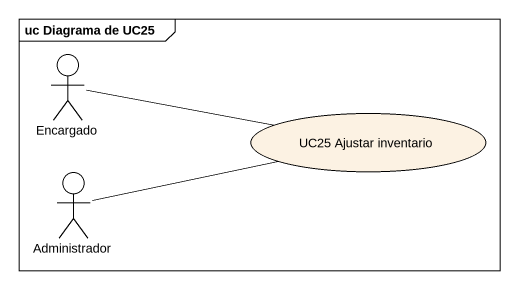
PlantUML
@startuml
mainframe uc Diagrama de UC25
actor Encargado
usecase "UC25 Ajustar inventario" as UC25_Ajustar_inventario
actor Administrador
Encargado -right- UC25_Ajustar_inventario
Administrador -right- UC25_Ajustar_inventario
@enduml
